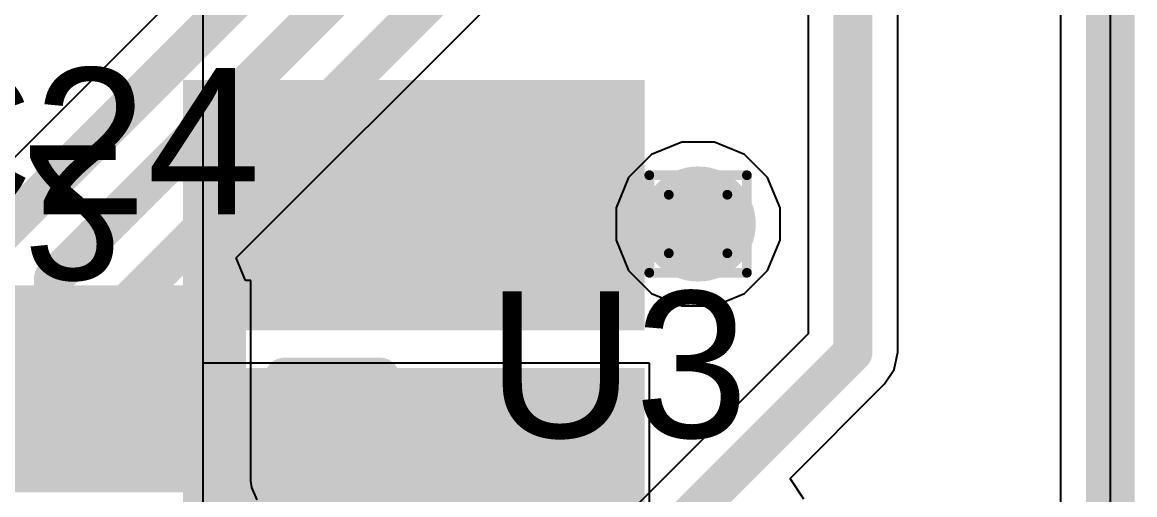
# Model space of a CAD drawing. Header units: inches. Extents: x -22 to 5433, y -13 to 5447.
# Drawn here: x 29.92 to 35.71, y 18.37 to 20.83 of the extents above; entities that cross this region are included whole.
import ezdxf

# ---------------------------------------------------------------- set-up
doc = ezdxf.new("R2010")
doc.units = ezdxf.units.IN
for name, color, linetype in [('Board_outline', 216, 'Continuous'), ('Bottom Layer', 5, 'Continuous'), ('Bottom Overlay', 54, 'Continuous'), ('Bottom Paste', 16, 'Continuous'), ('Bottom Solder', 6, 'Continuous'), ('Dimensions', 6, 'Continuous'), ('Drill Drawing', 1, 'Continuous'), ('Ground', 16, 'Continuous'), ('Multi-Layer', 9, 'Continuous'), ('Power', 76, 'Continuous'), ('Top Layer', 1, 'Continuous'), ('Top Overlay', 2, 'Continuous'), ('Top Paste', 8, 'Continuous'), ('Top Solder', 216, 'Continuous'), ('Via Holes', 16, 'Continuous')]:
    doc.layers.add(name, color=color, linetype=linetype)
doc.styles.add('Arial', font='', dxfattribs={"height": 0.2})
doc.styles.get('Arial').set_extended_font_data('Arial')

msp = doc.modelspace()

# ---------------------------------------------------------------- hatches: boundary and pattern name
at = {"layer": 'Bottom Layer'}
for points in [[(30.8576, 20.4309), (33.0576, 20.4309), (33.0576, 19.3309), (30.8576, 19.3309)], [(30.8576, 18.9309), (33.0576, 18.9309), (33.0576, 17.8309), (30.8576, 17.8309)]]:
    msp.add_hatch(color=5, dxfattribs=at).paths.add_polyline_path(points)
h = msp.add_hatch(color=5, dxfattribs=at)
edge = h.paths.add_edge_path()
edge.add_arc((33.4379, 19.7832), 0.3, 0, 360)
at = {"layer": 'Bottom Paste'}
for points in [[(30.8576, 20.4309), (33.0576, 20.4309), (33.0576, 19.3309), (30.8576, 19.3309)], [(30.8576, 18.9309), (33.0576, 18.9309), (33.0576, 17.8309), (30.8576, 17.8309)]]:
    msp.add_hatch(color=16, dxfattribs=at).paths.add_polyline_path(points)
at = {"layer": 'Bottom Solder'}
for points in [[(30.756, 20.5325), (33.1592, 20.5325), (33.1592, 19.2293), (30.756, 19.2293)], [(30.756, 19.0325), (33.1592, 19.0325), (33.1592, 17.7293), (30.756, 17.7293)]]:
    msp.add_hatch(color=6, dxfattribs=at).paths.add_polyline_path(points)
at = {"layer": 'Ground'}
h = msp.add_hatch(color=16, dxfattribs=at)
edge = h.paths.add_edge_path()
edge.add_arc((33.4379, 19.7832), 0.3, 0, 360)
at = {"layer": 'Power'}
h = msp.add_hatch(color=76, dxfattribs=at)
edge = h.paths.add_edge_path()
edge.add_arc((33.4379, 19.7832), 0.3, 0, 360)
at = {"layer": 'Top Layer'}
h = msp.add_hatch(color=1, dxfattribs=at)
edge = h.paths.add_edge_path()
edge.add_arc((33.4379, 19.7832), 0.3, 0, 360)
for points in [[(30.183, 19.3623), (30.183, 18.4873), (29.983, 18.4873), (29.983, 19.3623)], [(30.583, 19.3623), (30.583, 18.4873), (30.383, 18.4873), (30.383, 19.3623)], [(30.983, 19.3623), (30.983, 18.4873), (30.783, 18.4873), (30.783, 19.3623)]]:
    msp.add_hatch(color=1, dxfattribs=at).paths.add_polyline_path(points)
at = {"layer": 'Top Paste'}
for points in [[(30.183, 19.3623), (30.183, 18.4873), (29.983, 18.4873), (29.983, 19.3623)], [(30.583, 19.3623), (30.583, 18.4873), (30.383, 18.4873), (30.383, 19.3623)], [(30.983, 19.3623), (30.983, 18.4873), (30.783, 18.4873), (30.783, 19.3623)]]:
    msp.add_hatch(color=8, dxfattribs=at).paths.add_polyline_path(points)
at = {"layer": 'Top Solder'}
for points in [[(30.2846, 19.4639), (30.2846, 18.3857), (29.8814, 18.3857), (29.8814, 19.4639)], [(30.6846, 19.4639), (30.6846, 18.3857), (30.2814, 18.3857), (30.2814, 19.4639)], [(31.0846, 19.4639), (31.0846, 18.3857), (30.6814, 18.3857), (30.6814, 19.4639)]]:
    msp.add_hatch(color=216, dxfattribs=at).paths.add_polyline_path(points)
at = {"layer": 'Via Holes'}
h = msp.add_hatch(color=7, dxfattribs=at)
edge = h.paths.add_edge_path()
edge.add_arc((33.4379, 19.7832), 0.15, 0, 360)

# ---------------------------------------------------------------- linework, layer by layer
at = {"layer": 'Board_outline'}
msp.add_lwpolyline([(35.5838, 10.0066, 0.254, 0.254, 0), (35.5838, 20.9834, 0.254, 0.254, 0)], format="xyseb", dxfattribs=at)
at = {"layer": 'Bottom Layer'}
for p, q in [((30.8611, 5.3309), (30.8611, 23.1618)), ((30.8611, 19.0579), (30.8611, 23.1618)), ((35.3248, 20.9834), (35.3248, 10.0066)), ((33.1846, 19.0579), (30.8611, 19.0579)), ((33.1846, 17.7039), (33.1846, 19.0579))]:
    msp.add_line(p, q, dxfattribs=at)
at = {"layer": 'Dimensions'}
msp.add_line((35.5838, 10.0066), (35.5838, 20.9834), dxfattribs=at)
at = {"layer": 'Drill Drawing'}
for points in [[(33.1839, 20.0372, 0.0508, 0.0508, 0), (33.6919, 20.0372, 0.0508, 0.0508, 0)], [(33.1839, 19.5292, 0.0508, 0.0508, 0), (33.1839, 20.0372, 0.0508, 0.0508, 0)], [(33.6919, 19.5292, 0.0508, 0.0508, 0), (33.6919, 20.0372, 0.0508, 0.0508, 0)], [(33.2855, 19.9356, 0.0508, 0.0508, 0), (33.5903, 19.9356, 0.0508, 0.0508, 0)], [(33.2855, 19.6308, 0.0508, 0.0508, 0), (33.2855, 19.9356, 0.0508, 0.0508, 0)], [(33.5903, 19.6308, 0.0508, 0.0508, 0), (33.5903, 19.9356, 0.0508, 0.0508, 0)], [(33.2855, 19.6308, 0.0508, 0.0508, 0), (33.5903, 19.6308, 0.0508, 0.0508, 0)], [(33.1839, 19.5292, 0.0508, 0.0508, 0), (33.6919, 19.5292, 0.0508, 0.0508, 0)]]:
    msp.add_lwpolyline(points, format="xyseb", dxfattribs=at)
for points in [[(33.1712, 20.0372, 0.0254, 0.0254, 1), (33.1966, 20.0372, 0.0254, 0.0254, 1)], [(33.1712, 20.0372, 0.0254, 0.0254, 1), (33.1966, 20.0372, 0.0254, 0.0254, 1)], [(33.6792, 20.0372, 0.0254, 0.0254, 1), (33.7046, 20.0372, 0.0254, 0.0254, 1)], [(33.6792, 20.0372, 0.0254, 0.0254, 1), (33.7046, 20.0372, 0.0254, 0.0254, 1)], [(33.2728, 19.9356, 0.0254, 0.0254, 1), (33.2982, 19.9356, 0.0254, 0.0254, 1)], [(33.2728, 19.9356, 0.0254, 0.0254, 1), (33.2982, 19.9356, 0.0254, 0.0254, 1)], [(33.5776, 19.9356, 0.0254, 0.0254, 1), (33.603, 19.9356, 0.0254, 0.0254, 1)], [(33.5776, 19.9356, 0.0254, 0.0254, 1), (33.603, 19.9356, 0.0254, 0.0254, 1)], [(33.2728, 19.6308, 0.0254, 0.0254, 1), (33.2982, 19.6308, 0.0254, 0.0254, 1)], [(33.2728, 19.6308, 0.0254, 0.0254, 1), (33.2982, 19.6308, 0.0254, 0.0254, 1)], [(33.5776, 19.6308, 0.0254, 0.0254, 1), (33.603, 19.6308, 0.0254, 0.0254, 1)], [(33.5776, 19.6308, 0.0254, 0.0254, 1), (33.603, 19.6308, 0.0254, 0.0254, 1)], [(33.1712, 19.5292, 0.0254, 0.0254, 1), (33.1966, 19.5292, 0.0254, 0.0254, 1)], [(33.1712, 19.5292, 0.0254, 0.0254, 1), (33.1966, 19.5292, 0.0254, 0.0254, 1)], [(33.6792, 19.5292, 0.0254, 0.0254, 1), (33.7046, 19.5292, 0.0254, 0.0254, 1)], [(33.6792, 19.5292, 0.0254, 0.0254, 1), (33.7046, 19.5292, 0.0254, 0.0254, 1)]]:
    msp.add_lwpolyline(points, format="xyseb", close=True, dxfattribs=at)
at = {"layer": 'Ground'}
msp.add_line((35.3248, 20.9834), (35.3248, 10.0066), dxfattribs=at)
at = {"layer": 'Multi-Layer'}
msp.add_line((35.5838, 10.0066), (35.5838, 20.9834), dxfattribs=at)
at = {"layer": 'Power'}
for p, q in [((35.3248, 20.9834), (35.3248, 10.0066)), ((33.3529, 20.2102), (33.196, 20.1452)), ((33.5228, 20.2102), (33.3529, 20.2102)), ((33.6797, 20.1452), (33.5228, 20.2102)), ((33.196, 20.1452), (33.0759, 20.0251)), ((33.7999, 20.0251), (33.6797, 20.1452)), ((33.0759, 20.0251), (33.0109, 19.8682)), ((33.8649, 19.8682), (33.7999, 20.0251)), ((33.0109, 19.8682), (33.0109, 19.6983)), ((33.8649, 19.6983), (33.8649, 19.8682)), ((33.0109, 19.6983), (33.0759, 19.5414)), ((33.7999, 19.5414), (33.8649, 19.6983)), ((33.0759, 19.5414), (33.196, 19.4213)), ((33.6797, 19.4213), (33.7999, 19.5414)), ((33.196, 19.4213), (33.3529, 19.3562)), ((33.5228, 19.3562), (33.6797, 19.4213)), ((33.3529, 19.3562), (33.5228, 19.3562))]:
    msp.add_line(p, q, dxfattribs=at)
at = {"layer": 'Top Layer'}
for p, q in [((34.0107, 27.9654), (34.0107, 19.2115)), ((34.4769, 19.1149), (34.4769, 27.8689)), ((32.8238, 23.0745), (29.5182, 19.7689)), ((31.0337, 19.6066), (32.4394, 21.0123)), ((35.3248, 20.9834), (35.3248, 10.0066)), ((31.0823, 19.4893), (31.0337, 19.6066)), ((31.11, 19.4893), (31.0823, 19.4893)), ((31.11, 18.4721), (31.11, 19.4893)), ((34.0107, 19.2115), (32.7191, 17.9198)), ((34.4591, 19.0257), (34.4769, 19.1149)), ((34.4086, 18.9501), (34.4591, 19.0257)), ((33.9167, 18.4582), (34.4086, 18.9501)), ((31.11, 18.4449), (31.11, 18.4721)), ((31.1143, 18.4116), (31.11, 18.4449)), ((33.9886, 18.3505), (33.9167, 18.4582)), ((31.1425, 18.3462), (31.1143, 18.4116))]:
    msp.add_line(p, q, dxfattribs=at)
for points in [[(34.2438, 19.1149, 0.2032, 0.2032, 0), (34.2438, 27.9654, 0.2032, 0.2032, 0)], [(29.683, 19.6041, 0.2032, 0.2032, 0), (33.0569, 22.978, 0.2032, 0.2032, 0)], [(30.083, 19.5018, 0.2032, 0.2032, 0), (33.3871, 22.8058, 0.2032, 0.2032, 0)], [(30.4846, 19.3871, 0.2032, 0.2032, 0), (32.3756, 21.2782, 0.2032, 0.2032, 0)], [(30.083, 18.9248, 0.2032, 0.2032, 0), (30.083, 19.5018, 0.2032, 0.2032, 0)], [(30.4846, 18.9264, 0.2032, 0.2032, 0), (30.4846, 19.3871, 0.2032, 0.2032, 0)], [(32.8156, 17.6868, 0.2032, 0.2032, 0), (34.2438, 19.1149, 0.2032, 0.2032, 0)], [(30.483, 18.9248, 0.2032, 0.2032, 0), (30.4846, 18.9264, 0.2032, 0.2032, 0)]]:
    msp.add_lwpolyline(points, format="xyseb", dxfattribs=at)
for points in [[(30.0322, 19.5018, 0.1016, 0.1016, 1), (30.1338, 19.5018, 0.1016, 0.1016, 1)], [(30.0322, 19.5018, 0.1016, 0.1016, 1), (30.1338, 19.5018, 0.1016, 0.1016, 1)], [(30.4338, 19.3871, 0.1016, 0.1016, 1), (30.5354, 19.3871, 0.1016, 0.1016, 1)], [(30.4338, 19.3871, 0.1016, 0.1016, 1), (30.5354, 19.3871, 0.1016, 0.1016, 1)], [(34.193, 19.1149, 0.1016, 0.1016, 1), (34.2946, 19.1149, 0.1016, 0.1016, 1)], [(34.193, 19.1149, 0.1016, 0.1016, 1), (34.2946, 19.1149, 0.1016, 0.1016, 1)], [(30.0322, 18.9248, 0.1016, 0.1016, 1), (30.1338, 18.9248, 0.1016, 0.1016, 1)], [(30.4322, 18.9248, 0.1016, 0.1016, 1), (30.5338, 18.9248, 0.1016, 0.1016, 1)], [(30.4338, 18.9264, 0.1016, 0.1016, 1), (30.5354, 18.9264, 0.1016, 0.1016, 1)], [(30.4338, 18.9264, 0.1016, 0.1016, 1), (30.5354, 18.9264, 0.1016, 0.1016, 1)]]:
    msp.add_lwpolyline(points, format="xyseb", close=True, dxfattribs=at)
at = {"layer": 'Top Overlay'}
for points in [[(31.283, 18.9868, 0.2, 0.2, 0), (31.783, 18.9868, 0.2, 0.2, 0)], [(31.783, 18.4868, 0.2, 0.2, 0), (31.783, 18.9868, 0.2, 0.2, 0)]]:
    msp.add_lwpolyline(points, format="xyseb", dxfattribs=at)
for points in [[(31.233, 18.9868, 0.1, 0.1, 1), (31.333, 18.9868, 0.1, 0.1, 1)], [(31.733, 18.9868, 0.1, 0.1, 1), (31.833, 18.9868, 0.1, 0.1, 1)], [(31.733, 18.9868, 0.1, 0.1, 1), (31.833, 18.9868, 0.1, 0.1, 1)], [(31.733, 18.4868, 0.1, 0.1, 1), (31.833, 18.4868, 0.1, 0.1, 1)]]:
    msp.add_lwpolyline(points, format="xyseb", close=True, dxfattribs=at)

# ---------------------------------------------------------------- texts
at = {"layer": 'Bottom Overlay', "style": 'Arial', "text_generation_flag": 2}
msp.add_text('12', height=0.7, rotation=180, dxfattribs=at).set_placement((29.367, 20.1931))
at = {"layer": 'Top Overlay', "style": 'Arial'}
for s, p in [('C24', (29.2091, 19.8336)), ('U3', (32.339, 18.6708))]:
    msp.add_text(s, height=0.762, dxfattribs=at).set_placement(p)

doc.saveas('drawing.dxf')
